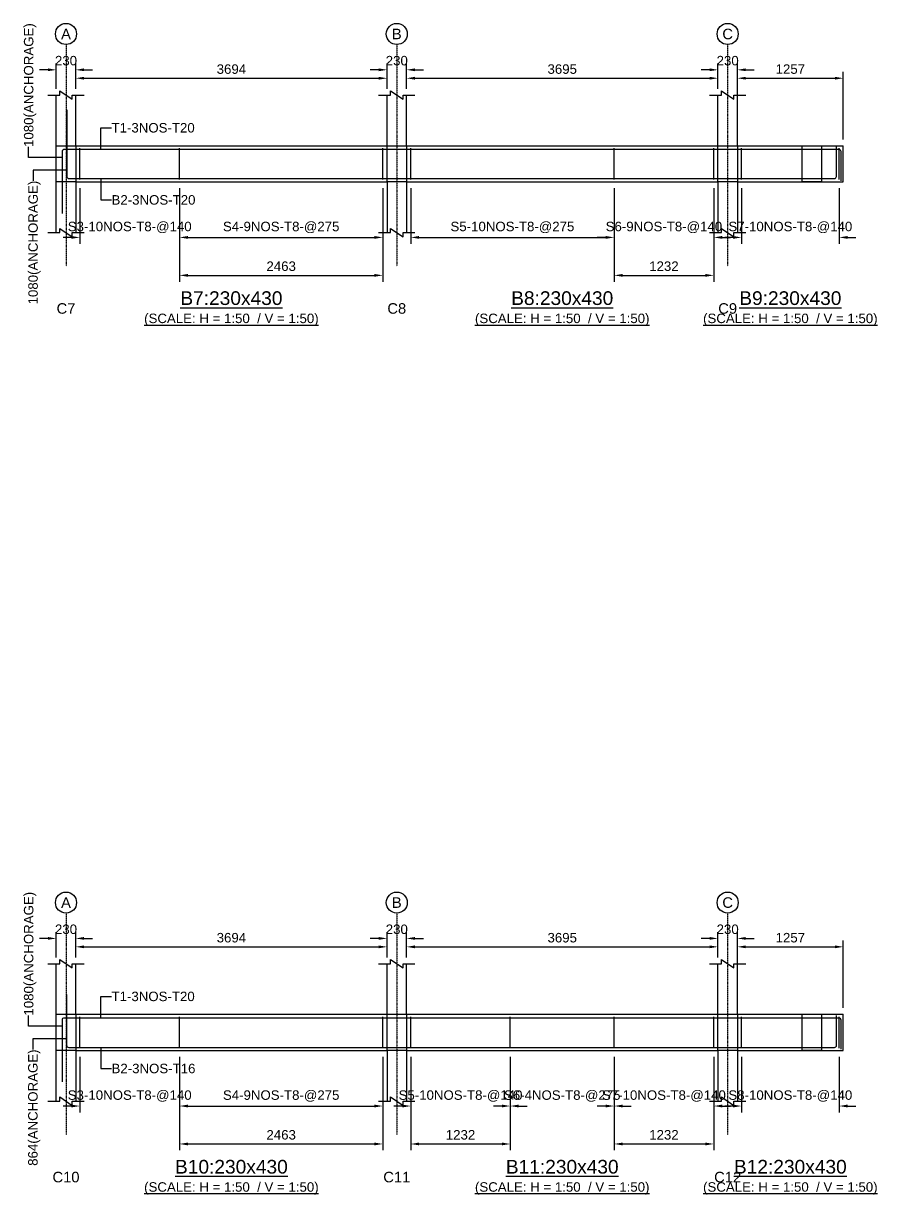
# Model space of a CAD drawing. Header units: inches. Extents: x -816171 to 9366335, y -450961 to 689132.
# Drawn here: x 4046752 to 4067018, y 289984 to 317759 of the extents above; entities that cross this region are included whole.
import ezdxf
from ezdxf.enums import TextEntityAlignment as Align

# ---------------------------------------------------------------- set-up
doc = ezdxf.new("R2010")
doc.units = ezdxf.units.IN
doc.header["$MEASUREMENT"] = 0
doc.linetypes.add('SCCenter', pattern=[1.2, 0.5, -0.3, 0.1, -0.3])
doc.linetypes.add('SCHidden', pattern=[1000, 500, -500])
for name, color, linetype in [('Concrete Line', 2, 'Continuous'), ('Cut Line', 31, 'Continuous'), ('Dimension', 31, 'Continuous'), ('Grid', 8, 'Continuous'), ('Labels', 4, 'Continuous'), ('Labels_Support', 4, 'Continuous'), ('Link', 225, 'Continuous'), ('Reinforcement', 130, 'Continuous'), ('Text', 31, 'Continuous')]:
    doc.layers.add(name, color=color, linetype=linetype)
doc.styles.add('SC-SansSerif', font='SansSerif')
doc.styles.get("Standard").update_dxf_attribs({"font": 'txt.shx'})
doc.dimstyles.new('SCBBSDimStyl', dxfattribs={"dimtxt": 225, "dimasz": 200, "dimexe": 150, "dimexo": 150, "dimgap": 100, "dimtad": 1, "dimtoh": 1, "dimdec": 0, "dimzin": 0, "dimdsep": 46, "dimtxsty": 'SC-SansSerif', "dimcen": 0.09, "dimclrd": 8, "dimclre": 8, "dimclrt": 31, "dimadec": 0, "dimazin": 0, "dimtfac": 1, "dimtdec": 0, "dimtix": 1, "dimtofl": 0, "dimtmove": 0, "dimatfit": 3, "dimfxl": 1, "dimtolj": 1, "dimtzin": 0, "dimarcsym": 0})
doc.dimstyles.get("Standard").update_dxf_attribs({"dimtxt": 0.18, "dimasz": 0.18, "dimexe": 0.18, "dimexo": 0.0625, "dimgap": 0.09, "dimtad": 0, "dimtih": 1, "dimtoh": 1, "dimdec": 4, "dimzin": 0, "dimdsep": 46, "dimtxsty": 'Standard', "dimcen": 0.09, "dimadec": 0, "dimazin": 0, "dimtfac": 1, "dimtdec": 4, "dimtofl": 0, "dimtmove": 0, "dimatfit": 3, "dimfxl": 1, "dimtolj": 1, "dimtzin": 0, "dimarcsym": 0})

# ---------------------------------------------------------------- blocks, each defined once
blk = doc.blocks.new('*D1770')
at = {"layer": 'DEFPOINTS', "color": 0, "transparency": 16777216}
for p in [(4048093, 313999), (4050456, 313999), (4050456, 312684)]:
    blk.add_point(p, dxfattribs=at)
at = {"layer": 'Dimension', "color": 8, "lineweight": -2, "transparency": 16777216}
for p, q in [((4048093, 313849), (4048093, 312534)), ((4050456, 313849), (4050456, 312534)), ((4047893, 312684), (4047693, 312684)), ((4050656, 312684), (4050856, 312684))]:
    blk.add_line(p, q, dxfattribs=at)
at = {"layer": 'Dimension', "color": 8, "transparency": 16777216}
for points in [[(4047893, 312718), (4047893, 312651), (4048093, 312684)], [(4050656, 312718), (4050656, 312651), (4050456, 312684)]]:
    blk.add_solid(points, dxfattribs=at)
at = {"layer": 'Dimension', "color": 31, "transparency": 16777216, "insert": (4049274, 312921), "char_height": 225, "attachment_point": 5, "style": 'SC-SansSerif'}
blk.add_mtext('\\A1;S3-10NOS-T8-@140', dxfattribs=at)
blk = doc.blocks.new('*D1771')
at = {"layer": 'DEFPOINTS', "color": 0, "transparency": 16777216}
for p in [(4050456, 313999), (4055281, 313999), (4055281, 312684)]:
    blk.add_point(p, dxfattribs=at)
at = {"layer": 'Dimension', "color": 8, "lineweight": -2, "transparency": 16777216}
for p, q in [((4050456, 313849), (4050456, 312534)), ((4055281, 313849), (4055281, 312534)), ((4050656, 312684), (4055081, 312684))]:
    blk.add_line(p, q, dxfattribs=at)
at = {"layer": 'Dimension', "color": 8, "transparency": 16777216}
for points in [[(4050656, 312718), (4050656, 312651), (4050456, 312684)], [(4055081, 312718), (4055081, 312651), (4055281, 312684)]]:
    blk.add_solid(points, dxfattribs=at)
at = {"layer": 'Dimension', "color": 31, "transparency": 16777216, "insert": (4052868, 312921), "char_height": 225, "attachment_point": 5, "style": 'SC-SansSerif'}
blk.add_mtext('\\A1;S4-9NOS-T8-@275', dxfattribs=at)
blk = doc.blocks.new('*D1772')
at = {"layer": 'DEFPOINTS', "color": 0, "transparency": 16777216}
for p in [(4050456, 313999), (4055281, 313999), (4055281, 311784)]:
    blk.add_point(p, dxfattribs=at)
at = {"layer": 'Dimension', "color": 8, "lineweight": -2, "transparency": 16777216}
for p, q in [((4050456, 313849), (4050456, 311634)), ((4055281, 313849), (4055281, 311634)), ((4050656, 311784), (4055081, 311784))]:
    blk.add_line(p, q, dxfattribs=at)
at = {"layer": 'Dimension', "color": 8, "transparency": 16777216}
for points in [[(4050656, 311818), (4050656, 311751), (4050456, 311784)], [(4055081, 311818), (4055081, 311751), (4055281, 311784)]]:
    blk.add_solid(points, dxfattribs=at)
at = {"layer": 'Dimension', "color": 31, "transparency": 16777216, "insert": (4052868, 312000), "char_height": 225, "attachment_point": 5, "style": 'SC-SansSerif'}
blk.add_mtext('\\A1;2463', dxfattribs=at)
blk = doc.blocks.new('*D1773')
at = {"layer": 'DEFPOINTS', "color": 0, "transparency": 16777216}
for p in [(4055941, 313999), (4060768, 313999), (4060768, 312684)]:
    blk.add_point(p, dxfattribs=at)
at = {"layer": 'Dimension', "color": 8, "lineweight": -2, "transparency": 16777216}
for p, q in [((4055941, 313849), (4055941, 312534)), ((4060768, 313849), (4060768, 312534)), ((4056141, 312684), (4060568, 312684))]:
    blk.add_line(p, q, dxfattribs=at)
at = {"layer": 'Dimension', "color": 8, "transparency": 16777216}
for points in [[(4056141, 312718), (4056141, 312651), (4055941, 312684)], [(4060568, 312718), (4060568, 312651), (4060768, 312684)]]:
    blk.add_solid(points, dxfattribs=at)
at = {"layer": 'Dimension', "color": 31, "transparency": 16777216, "insert": (4058354, 312921), "char_height": 225, "attachment_point": 5, "style": 'SC-SansSerif'}
blk.add_mtext('\\A1;S5-10NOS-T8-@275', dxfattribs=at)
blk = doc.blocks.new('*D1774')
at = {"layer": 'DEFPOINTS', "color": 0, "transparency": 16777216}
for p in [(4060768, 313999), (4063131, 313999), (4063131, 312684)]:
    blk.add_point(p, dxfattribs=at)
at = {"layer": 'Dimension', "color": 8, "lineweight": -2, "transparency": 16777216}
for p, q in [((4060768, 313849), (4060768, 312534)), ((4063131, 313849), (4063131, 312534)), ((4060568, 312684), (4060368, 312684)), ((4063331, 312684), (4063531, 312684))]:
    blk.add_line(p, q, dxfattribs=at)
at = {"layer": 'Dimension', "color": 8, "transparency": 16777216}
for points in [[(4060568, 312718), (4060568, 312651), (4060768, 312684)], [(4063331, 312718), (4063331, 312651), (4063131, 312684)]]:
    blk.add_solid(points, dxfattribs=at)
at = {"layer": 'Dimension', "color": 31, "transparency": 16777216, "insert": (4061949, 312921), "char_height": 225, "attachment_point": 5, "style": 'SC-SansSerif'}
blk.add_mtext('\\A1;S6-9NOS-T8-@140', dxfattribs=at)
blk = doc.blocks.new('*D1775')
at = {"layer": 'DEFPOINTS', "color": 0, "transparency": 16777216}
for p in [(4060768, 313999), (4063131, 313999), (4063131, 311784)]:
    blk.add_point(p, dxfattribs=at)
at = {"layer": 'Dimension', "color": 8, "lineweight": -2, "transparency": 16777216}
for p, q in [((4060768, 313849), (4060768, 311634)), ((4063131, 313849), (4063131, 311634)), ((4060968, 311784), (4062931, 311784))]:
    blk.add_line(p, q, dxfattribs=at)
at = {"layer": 'Dimension', "color": 8, "transparency": 16777216}
for points in [[(4060968, 311818), (4060968, 311751), (4060768, 311784)], [(4062931, 311818), (4062931, 311751), (4063131, 311784)]]:
    blk.add_solid(points, dxfattribs=at)
at = {"layer": 'Dimension', "color": 31, "transparency": 16777216, "insert": (4061949, 312000), "char_height": 225, "attachment_point": 5, "style": 'SC-SansSerif'}
blk.add_mtext('\\A1;1232', dxfattribs=at)
blk = doc.blocks.new('*D1776')
at = {"layer": 'DEFPOINTS', "color": 0, "transparency": 16777216}
for p in [(4063791, 313999), (4066105, 313999), (4066105, 312684)]:
    blk.add_point(p, dxfattribs=at)
at = {"layer": 'Dimension', "color": 8, "lineweight": -2, "transparency": 16777216}
for p, q in [((4063791, 313849), (4063791, 312534)), ((4066105, 313849), (4066105, 312534)), ((4063591, 312684), (4063391, 312684)), ((4066305, 312684), (4066505, 312684))]:
    blk.add_line(p, q, dxfattribs=at)
at = {"layer": 'Dimension', "color": 8, "transparency": 16777216}
for points in [[(4063591, 312718), (4063591, 312651), (4063791, 312684)], [(4066305, 312718), (4066305, 312651), (4066105, 312684)]]:
    blk.add_solid(points, dxfattribs=at)
at = {"layer": 'Dimension', "color": 31, "transparency": 16777216, "insert": (4064948, 312921), "char_height": 225, "attachment_point": 5, "style": 'SC-SansSerif'}
blk.add_mtext('\\A1;S7-10NOS-T8-@140', dxfattribs=at)
blk = doc.blocks.new('*D1633')
at = {"layer": 'DEFPOINTS', "color": 0, "transparency": 16777216}
for p in [(4055381, 316459), (4047993, 316059), (4055381, 316059)]:
    blk.add_point(p, dxfattribs=at)
at = {"layer": 'Dimension', "color": 8, "lineweight": -2, "transparency": 16777216}
for p, q in [((4047993, 316209), (4047993, 316609)), ((4048193, 316459), (4055181, 316459)), ((4055381, 316209), (4055381, 316609))]:
    blk.add_line(p, q, dxfattribs=at)
at = {"layer": 'Dimension', "color": 8, "transparency": 16777216}
for points in [[(4048193, 316493), (4048193, 316426), (4047993, 316459)], [(4055181, 316493), (4055181, 316426), (4055381, 316459)]]:
    blk.add_solid(points, dxfattribs=at)
at = {"layer": 'Dimension', "color": 31, "transparency": 16777216, "insert": (4051687, 316675), "char_height": 225, "attachment_point": 5, "style": 'SC-SansSerif'}
blk.add_mtext('\\A1;3694', dxfattribs=at)
blk = doc.blocks.new('*D1634')
at = {"layer": 'DEFPOINTS', "color": 0, "transparency": 16777216}
for p in [(4063231, 316459), (4055841, 316059), (4063231, 316059)]:
    blk.add_point(p, dxfattribs=at)
at = {"layer": 'Dimension', "color": 8, "lineweight": -2, "transparency": 16777216}
for p, q in [((4055841, 316209), (4055841, 316609)), ((4056041, 316459), (4063031, 316459)), ((4063231, 316209), (4063231, 316609))]:
    blk.add_line(p, q, dxfattribs=at)
at = {"layer": 'Dimension', "color": 8, "transparency": 16777216}
for points in [[(4056041, 316493), (4056041, 316426), (4055841, 316459)], [(4063031, 316493), (4063031, 316426), (4063231, 316459)]]:
    blk.add_solid(points, dxfattribs=at)
at = {"layer": 'Dimension', "color": 31, "transparency": 16777216, "insert": (4059536, 316675), "char_height": 225, "attachment_point": 5, "style": 'SC-SansSerif'}
blk.add_mtext('\\A1;3695', dxfattribs=at)
blk = doc.blocks.new('*D1635')
at = {"layer": 'DEFPOINTS', "color": 0, "transparency": 16777216}
for p in [(4066205, 316459), (4063691, 316059), (4066205, 314859)]:
    blk.add_point(p, dxfattribs=at)
at = {"layer": 'Dimension', "color": 8, "lineweight": -2, "transparency": 16777216}
for p, q in [((4063691, 316209), (4063691, 316609)), ((4063891, 316459), (4066005, 316459)), ((4066205, 315009), (4066205, 316609))]:
    blk.add_line(p, q, dxfattribs=at)
at = {"layer": 'Dimension', "color": 8, "transparency": 16777216}
for points in [[(4063891, 316493), (4063891, 316426), (4063691, 316459)], [(4066005, 316493), (4066005, 316426), (4066205, 316459)]]:
    blk.add_solid(points, dxfattribs=at)
at = {"layer": 'Dimension', "color": 31, "transparency": 16777216, "insert": (4064948, 316675), "char_height": 225, "attachment_point": 5, "style": 'SC-SansSerif'}
blk.add_mtext('\\A1;1257', dxfattribs=at)
blk = doc.blocks.new('*D1636')
at = {"layer": 'DEFPOINTS', "color": 0, "transparency": 16777216}
for p in [(4047993, 316659), (4047533, 316059), (4047993, 316059)]:
    blk.add_point(p, dxfattribs=at)
at = {"layer": 'Dimension', "color": 8, "lineweight": -2, "transparency": 16777216}
for p, q in [((4047333, 316659), (4047133, 316659)), ((4047533, 316209), (4047533, 316809)), ((4047993, 316209), (4047993, 316809)), ((4048193, 316659), (4048393, 316659))]:
    blk.add_line(p, q, dxfattribs=at)
at = {"layer": 'Dimension', "color": 8, "transparency": 16777216}
for points in [[(4047333, 316693), (4047333, 316626), (4047533, 316659)], [(4048193, 316693), (4048193, 316626), (4047993, 316659)]]:
    blk.add_solid(points, dxfattribs=at)
at = {"layer": 'Dimension', "color": 31, "transparency": 16777216, "insert": (4047763, 316875), "char_height": 225, "attachment_point": 5, "style": 'SC-SansSerif'}
blk.add_mtext('\\A1;230', dxfattribs=at)
blk = doc.blocks.new('*D1637')
at = {"layer": 'DEFPOINTS', "color": 0, "transparency": 16777216}
for p in [(4055841, 316659), (4055381, 316059), (4055841, 316059)]:
    blk.add_point(p, dxfattribs=at)
at = {"layer": 'Dimension', "color": 8, "lineweight": -2, "transparency": 16777216}
for p, q in [((4055181, 316659), (4054981, 316659)), ((4055381, 316209), (4055381, 316809)), ((4055841, 316209), (4055841, 316809)), ((4056041, 316659), (4056241, 316659))]:
    blk.add_line(p, q, dxfattribs=at)
at = {"layer": 'Dimension', "color": 8, "transparency": 16777216}
for points in [[(4055181, 316693), (4055181, 316626), (4055381, 316659)], [(4056041, 316693), (4056041, 316626), (4055841, 316659)]]:
    blk.add_solid(points, dxfattribs=at)
at = {"layer": 'Dimension', "color": 31, "transparency": 16777216, "insert": (4055611, 316875), "char_height": 225, "attachment_point": 5, "style": 'SC-SansSerif'}
blk.add_mtext('\\A1;230', dxfattribs=at)
blk = doc.blocks.new('*D1638')
at = {"layer": 'DEFPOINTS', "color": 0, "transparency": 16777216}
for p in [(4063691, 316659), (4063231, 316059), (4063691, 314859)]:
    blk.add_point(p, dxfattribs=at)
at = {"layer": 'Dimension', "color": 8, "lineweight": -2, "transparency": 16777216}
for p, q in [((4063031, 316659), (4062831, 316659)), ((4063231, 316209), (4063231, 316809)), ((4063691, 315009), (4063691, 316809)), ((4063891, 316659), (4064091, 316659))]:
    blk.add_line(p, q, dxfattribs=at)
at = {"layer": 'Dimension', "color": 8, "transparency": 16777216}
for points in [[(4063031, 316693), (4063031, 316626), (4063231, 316659)], [(4063891, 316693), (4063891, 316626), (4063691, 316659)]]:
    blk.add_solid(points, dxfattribs=at)
at = {"layer": 'Dimension', "color": 31, "transparency": 16777216, "insert": (4063461, 316875), "char_height": 225, "attachment_point": 5, "style": 'SC-SansSerif'}
blk.add_mtext('\\A1;230', dxfattribs=at)
blk = doc.blocks.new('*D1639')
at = {"layer": 'DEFPOINTS', "color": 0, "transparency": 16777216}
for p in [(4048093, 293399), (4050456, 293399), (4050456, 292084)]:
    blk.add_point(p, dxfattribs=at)
at = {"layer": 'Dimension', "color": 8, "lineweight": -2, "transparency": 16777216}
for p, q in [((4048093, 293249), (4048093, 291934)), ((4050456, 293249), (4050456, 291934)), ((4047893, 292084), (4047693, 292084)), ((4050656, 292084), (4050856, 292084))]:
    blk.add_line(p, q, dxfattribs=at)
at = {"layer": 'Dimension', "color": 8, "transparency": 16777216}
for points in [[(4047893, 292118), (4047893, 292051), (4048093, 292084)], [(4050656, 292118), (4050656, 292051), (4050456, 292084)]]:
    blk.add_solid(points, dxfattribs=at)
at = {"layer": 'Dimension', "color": 31, "transparency": 16777216, "insert": (4049274, 292321), "char_height": 225, "attachment_point": 5, "style": 'SC-SansSerif'}
blk.add_mtext('\\A1;S3-10NOS-T8-@140', dxfattribs=at)
blk = doc.blocks.new('*D1640')
at = {"layer": 'DEFPOINTS', "color": 0, "transparency": 16777216}
for p in [(4050456, 293399), (4055281, 293399), (4055281, 292084)]:
    blk.add_point(p, dxfattribs=at)
at = {"layer": 'Dimension', "color": 8, "lineweight": -2, "transparency": 16777216}
for p, q in [((4050456, 293249), (4050456, 291934)), ((4055281, 293249), (4055281, 291934)), ((4050656, 292084), (4055081, 292084))]:
    blk.add_line(p, q, dxfattribs=at)
at = {"layer": 'Dimension', "color": 8, "transparency": 16777216}
for points in [[(4050656, 292118), (4050656, 292051), (4050456, 292084)], [(4055081, 292118), (4055081, 292051), (4055281, 292084)]]:
    blk.add_solid(points, dxfattribs=at)
at = {"layer": 'Dimension', "color": 31, "transparency": 16777216, "insert": (4052868, 292321), "char_height": 225, "attachment_point": 5, "style": 'SC-SansSerif'}
blk.add_mtext('\\A1;S4-9NOS-T8-@275', dxfattribs=at)
blk = doc.blocks.new('*D1641')
at = {"layer": 'DEFPOINTS', "color": 0, "transparency": 16777216}
for p in [(4050456, 293399), (4055281, 293399), (4055281, 291184)]:
    blk.add_point(p, dxfattribs=at)
at = {"layer": 'Dimension', "color": 8, "lineweight": -2, "transparency": 16777216}
for p, q in [((4050456, 293249), (4050456, 291034)), ((4055281, 293249), (4055281, 291034)), ((4050656, 291184), (4055081, 291184))]:
    blk.add_line(p, q, dxfattribs=at)
at = {"layer": 'Dimension', "color": 8, "transparency": 16777216}
for points in [[(4050656, 291218), (4050656, 291151), (4050456, 291184)], [(4055081, 291218), (4055081, 291151), (4055281, 291184)]]:
    blk.add_solid(points, dxfattribs=at)
at = {"layer": 'Dimension', "color": 31, "transparency": 16777216, "insert": (4052868, 291400), "char_height": 225, "attachment_point": 5, "style": 'SC-SansSerif'}
blk.add_mtext('\\A1;2463', dxfattribs=at)
blk = doc.blocks.new('*D1642')
at = {"layer": 'DEFPOINTS', "color": 0, "transparency": 16777216}
for p in [(4055941, 293399), (4058304, 293399), (4058304, 292084)]:
    blk.add_point(p, dxfattribs=at)
at = {"layer": 'Dimension', "color": 8, "lineweight": -2, "transparency": 16777216}
for p, q in [((4055941, 293249), (4055941, 291934)), ((4058304, 293249), (4058304, 291934)), ((4055741, 292084), (4055541, 292084)), ((4058504, 292084), (4058704, 292084))]:
    blk.add_line(p, q, dxfattribs=at)
at = {"layer": 'Dimension', "color": 8, "transparency": 16777216}
for points in [[(4055741, 292118), (4055741, 292051), (4055941, 292084)], [(4058504, 292118), (4058504, 292051), (4058304, 292084)]]:
    blk.add_solid(points, dxfattribs=at)
at = {"layer": 'Dimension', "color": 31, "transparency": 16777216, "insert": (4057123, 292321), "char_height": 225, "attachment_point": 5, "style": 'SC-SansSerif'}
blk.add_mtext('\\A1;S5-10NOS-T8-@140', dxfattribs=at)
blk = doc.blocks.new('*D1643')
at = {"layer": 'DEFPOINTS', "color": 0, "transparency": 16777216}
for p in [(4055941, 293399), (4058304, 293399), (4058304, 291184)]:
    blk.add_point(p, dxfattribs=at)
at = {"layer": 'Dimension', "color": 8, "lineweight": -2, "transparency": 16777216}
for p, q in [((4055941, 293249), (4055941, 291034)), ((4058304, 293249), (4058304, 291034)), ((4056141, 291184), (4058104, 291184))]:
    blk.add_line(p, q, dxfattribs=at)
at = {"layer": 'Dimension', "color": 8, "transparency": 16777216}
for points in [[(4056141, 291218), (4056141, 291151), (4055941, 291184)], [(4058104, 291218), (4058104, 291151), (4058304, 291184)]]:
    blk.add_solid(points, dxfattribs=at)
at = {"layer": 'Dimension', "color": 31, "transparency": 16777216, "insert": (4057123, 291400), "char_height": 225, "attachment_point": 5, "style": 'SC-SansSerif'}
blk.add_mtext('\\A1;1232', dxfattribs=at)
blk = doc.blocks.new('*D1644')
at = {"layer": 'DEFPOINTS', "color": 0, "transparency": 16777216}
for p in [(4058304, 293399), (4060768, 293399), (4060768, 292084)]:
    blk.add_point(p, dxfattribs=at)
at = {"layer": 'Dimension', "color": 8, "lineweight": -2, "transparency": 16777216}
for p, q in [((4058304, 293249), (4058304, 291934)), ((4060768, 293249), (4060768, 291934)), ((4058104, 292084), (4057904, 292084)), ((4060968, 292084), (4061168, 292084))]:
    blk.add_line(p, q, dxfattribs=at)
at = {"layer": 'Dimension', "color": 8, "transparency": 16777216}
for points in [[(4058104, 292118), (4058104, 292051), (4058304, 292084)], [(4060968, 292118), (4060968, 292051), (4060768, 292084)]]:
    blk.add_solid(points, dxfattribs=at)
at = {"layer": 'Dimension', "color": 31, "transparency": 16777216, "insert": (4059536, 292321), "char_height": 225, "attachment_point": 5, "style": 'SC-SansSerif'}
blk.add_mtext('\\A1;S6-4NOS-T8-@275', dxfattribs=at)
blk = doc.blocks.new('*D1645')
at = {"layer": 'DEFPOINTS', "color": 0, "transparency": 16777216}
for p in [(4060768, 293399), (4063131, 293399), (4063131, 292084)]:
    blk.add_point(p, dxfattribs=at)
at = {"layer": 'Dimension', "color": 8, "lineweight": -2, "transparency": 16777216}
for p, q in [((4060768, 293249), (4060768, 291934)), ((4063131, 293249), (4063131, 291934)), ((4060568, 292084), (4060368, 292084)), ((4063331, 292084), (4063531, 292084))]:
    blk.add_line(p, q, dxfattribs=at)
at = {"layer": 'Dimension', "color": 8, "transparency": 16777216}
for points in [[(4060568, 292118), (4060568, 292051), (4060768, 292084)], [(4063331, 292118), (4063331, 292051), (4063131, 292084)]]:
    blk.add_solid(points, dxfattribs=at)
at = {"layer": 'Dimension', "color": 31, "transparency": 16777216, "insert": (4061949, 292321), "char_height": 225, "attachment_point": 5, "style": 'SC-SansSerif'}
blk.add_mtext('\\A1;S7-10NOS-T8-@140', dxfattribs=at)
blk = doc.blocks.new('*D1646')
at = {"layer": 'DEFPOINTS', "color": 0, "transparency": 16777216}
for p in [(4060768, 293399), (4063131, 293399), (4063131, 291184)]:
    blk.add_point(p, dxfattribs=at)
at = {"layer": 'Dimension', "color": 8, "lineweight": -2, "transparency": 16777216}
for p, q in [((4060768, 293249), (4060768, 291034)), ((4063131, 293249), (4063131, 291034)), ((4060968, 291184), (4062931, 291184))]:
    blk.add_line(p, q, dxfattribs=at)
at = {"layer": 'Dimension', "color": 8, "transparency": 16777216}
for points in [[(4060968, 291218), (4060968, 291151), (4060768, 291184)], [(4062931, 291218), (4062931, 291151), (4063131, 291184)]]:
    blk.add_solid(points, dxfattribs=at)
at = {"layer": 'Dimension', "color": 31, "transparency": 16777216, "insert": (4061949, 291400), "char_height": 225, "attachment_point": 5, "style": 'SC-SansSerif'}
blk.add_mtext('\\A1;1232', dxfattribs=at)
blk = doc.blocks.new('*D1647')
at = {"layer": 'DEFPOINTS', "color": 0, "transparency": 16777216}
for p in [(4063791, 293399), (4066105, 293399), (4066105, 292084)]:
    blk.add_point(p, dxfattribs=at)
at = {"layer": 'Dimension', "color": 8, "lineweight": -2, "transparency": 16777216}
for p, q in [((4063791, 293249), (4063791, 291934)), ((4066105, 293249), (4066105, 291934)), ((4063591, 292084), (4063391, 292084)), ((4066305, 292084), (4066505, 292084))]:
    blk.add_line(p, q, dxfattribs=at)
at = {"layer": 'Dimension', "color": 8, "transparency": 16777216}
for points in [[(4063591, 292118), (4063591, 292051), (4063791, 292084)], [(4066305, 292118), (4066305, 292051), (4066105, 292084)]]:
    blk.add_solid(points, dxfattribs=at)
at = {"layer": 'Dimension', "color": 31, "transparency": 16777216, "insert": (4064948, 292321), "char_height": 225, "attachment_point": 5, "style": 'SC-SansSerif'}
blk.add_mtext('\\A1;S8-10NOS-T8-@140', dxfattribs=at)
blk = doc.blocks.new('*D1648')
at = {"layer": 'DEFPOINTS', "color": 0, "transparency": 16777216}
for p in [(4055381, 295859), (4047993, 295459), (4055381, 295459)]:
    blk.add_point(p, dxfattribs=at)
at = {"layer": 'Dimension', "color": 8, "lineweight": -2, "transparency": 16777216}
for p, q in [((4047993, 295609), (4047993, 296009)), ((4048193, 295859), (4055181, 295859)), ((4055381, 295609), (4055381, 296009))]:
    blk.add_line(p, q, dxfattribs=at)
at = {"layer": 'Dimension', "color": 8, "transparency": 16777216}
for points in [[(4048193, 295893), (4048193, 295826), (4047993, 295859)], [(4055181, 295893), (4055181, 295826), (4055381, 295859)]]:
    blk.add_solid(points, dxfattribs=at)
at = {"layer": 'Dimension', "color": 31, "transparency": 16777216, "insert": (4051687, 296075), "char_height": 225, "attachment_point": 5, "style": 'SC-SansSerif'}
blk.add_mtext('\\A1;3694', dxfattribs=at)
blk = doc.blocks.new('*D1649')
at = {"layer": 'DEFPOINTS', "color": 0, "transparency": 16777216}
for p in [(4063231, 295859), (4055841, 295459), (4063231, 295459)]:
    blk.add_point(p, dxfattribs=at)
at = {"layer": 'Dimension', "color": 8, "lineweight": -2, "transparency": 16777216}
for p, q in [((4055841, 295609), (4055841, 296009)), ((4056041, 295859), (4063031, 295859)), ((4063231, 295609), (4063231, 296009))]:
    blk.add_line(p, q, dxfattribs=at)
at = {"layer": 'Dimension', "color": 8, "transparency": 16777216}
for points in [[(4056041, 295893), (4056041, 295826), (4055841, 295859)], [(4063031, 295893), (4063031, 295826), (4063231, 295859)]]:
    blk.add_solid(points, dxfattribs=at)
at = {"layer": 'Dimension', "color": 31, "transparency": 16777216, "insert": (4059536, 296075), "char_height": 225, "attachment_point": 5, "style": 'SC-SansSerif'}
blk.add_mtext('\\A1;3695', dxfattribs=at)
blk = doc.blocks.new('*D1650')
at = {"layer": 'DEFPOINTS', "color": 0, "transparency": 16777216}
for p in [(4066205, 295859), (4063691, 295459), (4066205, 294259)]:
    blk.add_point(p, dxfattribs=at)
at = {"layer": 'Dimension', "color": 8, "lineweight": -2, "transparency": 16777216}
for p, q in [((4063691, 295609), (4063691, 296009)), ((4063891, 295859), (4066005, 295859)), ((4066205, 294409), (4066205, 296009))]:
    blk.add_line(p, q, dxfattribs=at)
at = {"layer": 'Dimension', "color": 8, "transparency": 16777216}
for points in [[(4063891, 295893), (4063891, 295826), (4063691, 295859)], [(4066005, 295893), (4066005, 295826), (4066205, 295859)]]:
    blk.add_solid(points, dxfattribs=at)
at = {"layer": 'Dimension', "color": 31, "transparency": 16777216, "insert": (4064948, 296075), "char_height": 225, "attachment_point": 5, "style": 'SC-SansSerif'}
blk.add_mtext('\\A1;1257', dxfattribs=at)
blk = doc.blocks.new('*D1651')
at = {"layer": 'DEFPOINTS', "color": 0, "transparency": 16777216}
for p in [(4047993, 296059), (4047533, 295459), (4047993, 295459)]:
    blk.add_point(p, dxfattribs=at)
at = {"layer": 'Dimension', "color": 8, "lineweight": -2, "transparency": 16777216}
for p, q in [((4047533, 295609), (4047533, 296209)), ((4047993, 295609), (4047993, 296209)), ((4047333, 296059), (4047133, 296059)), ((4048193, 296059), (4048393, 296059))]:
    blk.add_line(p, q, dxfattribs=at)
at = {"layer": 'Dimension', "color": 8, "transparency": 16777216}
for points in [[(4047333, 296093), (4047333, 296026), (4047533, 296059)], [(4048193, 296093), (4048193, 296026), (4047993, 296059)]]:
    blk.add_solid(points, dxfattribs=at)
at = {"layer": 'Dimension', "color": 31, "transparency": 16777216, "insert": (4047763, 296275), "char_height": 225, "attachment_point": 5, "style": 'SC-SansSerif'}
blk.add_mtext('\\A1;230', dxfattribs=at)
blk = doc.blocks.new('*D1652')
at = {"layer": 'DEFPOINTS', "color": 0, "transparency": 16777216}
for p in [(4055841, 296059), (4055381, 295459), (4055841, 295459)]:
    blk.add_point(p, dxfattribs=at)
at = {"layer": 'Dimension', "color": 8, "lineweight": -2, "transparency": 16777216}
for p, q in [((4055381, 295609), (4055381, 296209)), ((4055841, 295609), (4055841, 296209)), ((4055181, 296059), (4054981, 296059)), ((4056041, 296059), (4056241, 296059))]:
    blk.add_line(p, q, dxfattribs=at)
at = {"layer": 'Dimension', "color": 8, "transparency": 16777216}
for points in [[(4055181, 296093), (4055181, 296026), (4055381, 296059)], [(4056041, 296093), (4056041, 296026), (4055841, 296059)]]:
    blk.add_solid(points, dxfattribs=at)
at = {"layer": 'Dimension', "color": 31, "transparency": 16777216, "insert": (4055611, 296275), "char_height": 225, "attachment_point": 5, "style": 'SC-SansSerif'}
blk.add_mtext('\\A1;230', dxfattribs=at)
blk = doc.blocks.new('*D1653')
at = {"layer": 'DEFPOINTS', "color": 0, "transparency": 16777216}
for p in [(4063691, 296059), (4063231, 295459), (4063691, 294259)]:
    blk.add_point(p, dxfattribs=at)
at = {"layer": 'Dimension', "color": 8, "lineweight": -2, "transparency": 16777216}
for p, q in [((4063231, 295609), (4063231, 296209)), ((4063691, 294409), (4063691, 296209)), ((4063031, 296059), (4062831, 296059)), ((4063891, 296059), (4064091, 296059))]:
    blk.add_line(p, q, dxfattribs=at)
at = {"layer": 'Dimension', "color": 8, "transparency": 16777216}
for points in [[(4063031, 296093), (4063031, 296026), (4063231, 296059)], [(4063891, 296093), (4063891, 296026), (4063691, 296059)]]:
    blk.add_solid(points, dxfattribs=at)
at = {"layer": 'Dimension', "color": 31, "transparency": 16777216, "insert": (4063461, 296275), "char_height": 225, "attachment_point": 5, "style": 'SC-SansSerif'}
blk.add_mtext('\\A1;230', dxfattribs=at)

msp = doc.modelspace()

# ---------------------------------------------------------------- linework, layer by layer
at = {"layer": 'Concrete Line'}
for p, q in [((4047532.93542, 312799.32331), (4047532.93542, 316059.32331)), ((4047992.93542, 314859.32331), (4047992.93542, 316059.32331)), ((4055380.93542, 314859.32331), (4055380.93542, 316059.32331)), ((4055840.93542, 314859.32331), (4055840.93542, 316059.32331)), ((4063230.93542, 314859.32331), (4063230.93542, 316059.32331)), ((4063690.93542, 314859.32331), (4063690.93542, 316059.32331)), ((4066204.93542, 313999.32331), (4066204.93542, 314859.32331)), ((4047992.93542, 313999.32331), (4047992.93542, 312799.32331)), ((4055380.93542, 313999.32331), (4055380.93542, 312799.32331)), ((4055840.93542, 313999.32331), (4055840.93542, 312799.32331)), ((4063230.93542, 313999.32331), (4063230.93542, 312799.32331)), ((4063690.93542, 313999.32331), (4063690.93542, 312799.32331)), ((4047532.93542, 292199.32331), (4047532.93542, 295459.32331)), ((4047992.93542, 294259.32331), (4047992.93542, 295459.32331)), ((4055380.93542, 294259.32331), (4055380.93542, 295459.32331)), ((4055840.93542, 294259.32331), (4055840.93542, 295459.32331)), ((4063230.93542, 294259.32331), (4063230.93542, 295459.32331)), ((4063690.93542, 294259.32331), (4063690.93542, 295459.32331)), ((4066204.93542, 293399.32331), (4066204.93542, 294259.32331)), ((4047992.93542, 293399.32331), (4047992.93542, 292199.32331)), ((4055380.93542, 293399.32331), (4055380.93542, 292199.32331)), ((4055840.93542, 293399.32331), (4055840.93542, 292199.32331)), ((4063230.93542, 293399.32331), (4063230.93542, 292199.32331)), ((4063690.93542, 293399.32331), (4063690.93542, 292199.32331))]:
    msp.add_line(p, q, dxfattribs=at)
for points in [[(4047532.93542, 314859.32331), (4047992.93542, 314859.32331), (4047992.93542, 314859.32331), (4047992.93542, 313999.32331), (4047992.93542, 313999.32331), (4047532.93542, 313999.32331), (4047532.93542, 313999.32331), (4047532.93542, 314859.32331)], [(4055380.93542, 314859.32331), (4055840.93542, 314859.32331), (4055840.93542, 314859.32331), (4055840.93542, 313999.32331), (4055840.93542, 313999.32331), (4055380.93542, 313999.32331), (4055380.93542, 313999.32331), (4055380.93542, 314859.32331)], [(4063230.93542, 314859.32331), (4063690.93542, 314859.32331), (4063690.93542, 314859.32331), (4063690.93542, 313999.32331), (4063690.93542, 313999.32331), (4063230.93542, 313999.32331), (4063230.93542, 313999.32331), (4063230.93542, 314859.32331)], [(4065230.93542, 314859.32331), (4065690.93542, 314859.32331), (4065690.93542, 314859.32331), (4065690.93542, 313999.32331), (4065690.93542, 313999.32331), (4065230.93542, 313999.32331), (4065230.93542, 313999.32331), (4065230.93542, 314859.32331)], [(4047532.93542, 294259.32331), (4047992.93542, 294259.32331), (4047992.93542, 294259.32331), (4047992.93542, 293399.32331), (4047992.93542, 293399.32331), (4047532.93542, 293399.32331), (4047532.93542, 293399.32331), (4047532.93542, 294259.32331)], [(4055380.93542, 294259.32331), (4055840.93542, 294259.32331), (4055840.93542, 294259.32331), (4055840.93542, 293399.32331), (4055840.93542, 293399.32331), (4055380.93542, 293399.32331), (4055380.93542, 293399.32331), (4055380.93542, 294259.32331)], [(4063230.93542, 294259.32331), (4063690.93542, 294259.32331), (4063690.93542, 294259.32331), (4063690.93542, 293399.32331), (4063690.93542, 293399.32331), (4063230.93542, 293399.32331), (4063230.93542, 293399.32331), (4063230.93542, 294259.32331)], [(4065230.93542, 294259.32331), (4065690.93542, 294259.32331), (4065690.93542, 294259.32331), (4065690.93542, 293399.32331), (4065690.93542, 293399.32331), (4065230.93542, 293399.32331), (4065230.93542, 293399.32331), (4065230.93542, 294259.32331)]]:
    msp.add_lwpolyline(points, close=True, dxfattribs=at)
at = {"layer": 'Concrete Line', "linetype": 'SCHidden'}
for points in [[(4047532.93542, 314859.32331), (4047992.93542, 314859.32331), (4047992.93542, 314859.32331), (4047992.93542, 313999.32331), (4047992.93542, 313999.32331), (4047532.93542, 313999.32331), (4047532.93542, 313999.32331), (4047532.93542, 314859.32331)], [(4055380.93542, 314859.32331), (4055840.93542, 314859.32331), (4055840.93542, 314859.32331), (4055840.93542, 313999.32331), (4055840.93542, 313999.32331), (4055380.93542, 313999.32331), (4055380.93542, 313999.32331), (4055380.93542, 314859.32331)], [(4063230.93542, 314859.32331), (4063690.93542, 314859.32331), (4063690.93542, 314859.32331), (4063690.93542, 313999.32331), (4063690.93542, 313999.32331), (4063230.93542, 313999.32331), (4063230.93542, 313999.32331), (4063230.93542, 314859.32331)], [(4065230.93542, 314859.32331), (4065690.93542, 314859.32331), (4065690.93542, 314859.32331), (4065690.93542, 313999.32331), (4065690.93542, 313999.32331), (4065230.93542, 313999.32331), (4065230.93542, 313999.32331), (4065230.93542, 314859.32331)], [(4047532.93542, 294259.32331), (4047992.93542, 294259.32331), (4047992.93542, 294259.32331), (4047992.93542, 293399.32331), (4047992.93542, 293399.32331), (4047532.93542, 293399.32331), (4047532.93542, 293399.32331), (4047532.93542, 294259.32331)], [(4055380.93542, 294259.32331), (4055840.93542, 294259.32331), (4055840.93542, 294259.32331), (4055840.93542, 293399.32331), (4055840.93542, 293399.32331), (4055380.93542, 293399.32331), (4055380.93542, 293399.32331), (4055380.93542, 294259.32331)], [(4063230.93542, 294259.32331), (4063690.93542, 294259.32331), (4063690.93542, 294259.32331), (4063690.93542, 293399.32331), (4063690.93542, 293399.32331), (4063230.93542, 293399.32331), (4063230.93542, 293399.32331), (4063230.93542, 294259.32331)], [(4065230.93542, 294259.32331), (4065690.93542, 294259.32331), (4065690.93542, 294259.32331), (4065690.93542, 293399.32331), (4065690.93542, 293399.32331), (4065230.93542, 293399.32331), (4065230.93542, 293399.32331), (4065230.93542, 294259.32331)]]:
    msp.add_lwpolyline(points, close=True, dxfattribs=at)
at = {"layer": 'Concrete Line'}
for points in [[(4047992.93542, 314859.32331), (4055380.93542, 314859.32331)], [(4055840.93542, 314859.32331), (4063230.93542, 314859.32331)], [(4063690.93542, 314859.32331), (4066204.93542, 314859.32331)], [(4047992.93542, 313999.32331), (4055380.93542, 313999.32331)], [(4055840.93542, 313999.32331), (4063230.93542, 313999.32331)], [(4063690.93542, 313999.32331), (4066204.93542, 313999.32331)], [(4047992.93542, 294259.32331), (4055380.93542, 294259.32331)], [(4055840.93542, 294259.32331), (4063230.93542, 294259.32331)], [(4063690.93542, 294259.32331), (4066204.93542, 294259.32331)], [(4047992.93542, 293399.32331), (4055380.93542, 293399.32331)], [(4055840.93542, 293399.32331), (4063230.93542, 293399.32331)], [(4063690.93542, 293399.32331), (4066204.93542, 293399.32331)]]:
    msp.add_lwpolyline(points, dxfattribs=at)
at = {"layer": 'Cut Line'}
for points in [[(4047332.93542, 316059.32331), (4047612.93542, 316059.32331), (4047612.93542, 316159.32331), (4047912.93542, 315959.32331), (4047912.93542, 316059.32331), (4048192.93542, 316059.32331)], [(4055180.93542, 316059.32331), (4055460.93542, 316059.32331), (4055460.93542, 316159.32331), (4055760.93542, 315959.32331), (4055760.93542, 316059.32331), (4056040.93542, 316059.32331)], [(4063030.93542, 316059.32331), (4063310.93542, 316059.32331), (4063310.93542, 316159.32331), (4063610.93542, 315959.32331), (4063610.93542, 316059.32331), (4063890.93542, 316059.32331)], [(4047332.93542, 312799.32331), (4047612.93542, 312799.32331), (4047612.93542, 312899.32331), (4047912.93542, 312699.32331), (4047912.93542, 312799.32331), (4048192.93542, 312799.32331)], [(4055180.93542, 312799.32331), (4055460.93542, 312799.32331), (4055460.93542, 312899.32331), (4055760.93542, 312699.32331), (4055760.93542, 312799.32331), (4056040.93542, 312799.32331)], [(4063030.93542, 312799.32331), (4063310.93542, 312799.32331), (4063310.93542, 312899.32331), (4063610.93542, 312699.32331), (4063610.93542, 312799.32331), (4063890.93542, 312799.32331)], [(4047332.93542, 295459.32331), (4047612.93542, 295459.32331), (4047612.93542, 295559.32331), (4047912.93542, 295359.32331), (4047912.93542, 295459.32331), (4048192.93542, 295459.32331)], [(4055180.93542, 295459.32331), (4055460.93542, 295459.32331), (4055460.93542, 295559.32331), (4055760.93542, 295359.32331), (4055760.93542, 295459.32331), (4056040.93542, 295459.32331)], [(4063030.93542, 295459.32331), (4063310.93542, 295459.32331), (4063310.93542, 295559.32331), (4063610.93542, 295359.32331), (4063610.93542, 295459.32331), (4063890.93542, 295459.32331)], [(4047332.93542, 292199.32331), (4047612.93542, 292199.32331), (4047612.93542, 292299.32331), (4047912.93542, 292099.32331), (4047912.93542, 292199.32331), (4048192.93542, 292199.32331)], [(4055180.93542, 292199.32331), (4055460.93542, 292199.32331), (4055460.93542, 292299.32331), (4055760.93542, 292099.32331), (4055760.93542, 292199.32331), (4056040.93542, 292199.32331)], [(4063030.93542, 292199.32331), (4063310.93542, 292199.32331), (4063310.93542, 292299.32331), (4063610.93542, 292099.32331), (4063610.93542, 292199.32331), (4063890.93542, 292199.32331)]]:
    msp.add_lwpolyline(points, dxfattribs=at)
at = {"layer": 'Grid', "linetype": 'SCCenter'}
for p, q in [((4047762.93542, 317259.32331), (4047762.93542, 311999.32331)), ((4055610.93542, 317259.32331), (4055610.93542, 311999.32331)), ((4063460.93542, 317259.32331), (4063460.93542, 311999.32331)), ((4047762.93542, 296659.32331), (4047762.93542, 291399.32331)), ((4055610.93542, 296659.32331), (4055610.93542, 291399.32331)), ((4063460.93542, 296659.32331), (4063460.93542, 291399.32331))]:
    msp.add_line(p, q, dxfattribs=at)
at = {"layer": 'Grid'}
for centre in [(4047762.93542, 317509.32331), (4055610.93542, 317509.32331), (4063460.93542, 317509.32331), (4047762.93542, 296909.32331), (4055610.93542, 296909.32331), (4063460.93542, 296909.32331)]:
    msp.add_circle(centre, 250, dxfattribs=at)
at = {"layer": 'Link'}
for p, q in [((4048092.93542, 314059.32331), (4048092.93542, 314799.32331)), ((4050455.60836, 314059.32331), (4050455.60836, 314799.32331)), ((4055280.93542, 314059.32331), (4055280.93542, 314799.32331)), ((4055940.93542, 314059.32331), (4055940.93542, 314799.32331)), ((4060767.61464, 314059.32331), (4060767.61464, 314799.32331)), ((4063130.93542, 314059.32331), (4063130.93542, 314799.32331)), ((4063790.93542, 314059.32331), (4063790.93542, 314799.32331)), ((4066104.93542, 314059.32331), (4066104.93542, 314799.32331)), ((4048092.93542, 293459.32331), (4048092.93542, 294199.32331)), ((4050455.60836, 293459.32331), (4050455.60836, 294199.32331)), ((4055280.93542, 293459.32331), (4055280.93542, 294199.32331)), ((4055940.93542, 293459.32331), (4055940.93542, 294199.32331)), ((4058304.27503, 293459.32331), (4058304.27503, 294199.32331)), ((4060767.61464, 293459.32331), (4060767.61464, 294199.32331)), ((4063130.93542, 293459.32331), (4063130.93542, 294199.32331)), ((4063790.93542, 293459.32331), (4063790.93542, 294199.32331)), ((4066104.93542, 293459.32331), (4066104.93542, 294199.32331))]:
    msp.add_line(p, q, dxfattribs=at)
at = {"layer": 'Reinforcement'}
for points in [[(4047780.93542, 315707.32331), (4047780.93542, 314129.32331, 0.4142135624), (4047830.93542, 314079.32331), (4065990.93542, 314079.32331, 0.4142135624), (4066040.93542, 314129.32331), (4066040.93542, 314829.32331)], [(4047676.93542, 313255.32331), (4047676.93542, 314729.32331, -0.4142135624), (4047726.93542, 314779.32331), (4066094.93542, 314779.32331, -0.4142135624), (4066144.93542, 314729.32331), (4066144.93542, 314029.32331)], [(4047776.93542, 294731.32331), (4047776.93542, 293525.32331, 0.4142135624), (4047826.93542, 293475.32331), (4065994.44484, 293475.32331, 0.4142134778), (4066044.44484, 293525.32331), (4066044.44484, 294229.32331)], [(4047676.93542, 292655.32331), (4047676.93542, 294129.32331, -0.4142135624), (4047726.93542, 294179.32331), (4066094.93542, 294179.32331, -0.4142135624), (4066144.93542, 294129.32331), (4066144.93542, 293429.32331)]]:
    msp.add_lwpolyline(points, format="xyb", dxfattribs=at)

# ---------------------------------------------------------------- texts
at = {"layer": 'Grid', "style": 'SC-SansSerif'}
for s, p in [('A', (4047762.93542, 317509.32331)), ('B', (4055610.93542, 317509.32331)), ('C', (4063460.93542, 317509.32331)), ('A', (4047762.93542, 296909.32331)), ('B', (4055610.93542, 296909.32331)), ('C', (4063460.93542, 296909.32331))]:
    msp.add_text(s, height=250, dxfattribs=at).set_placement(p, align=Align.MIDDLE)
at = {"layer": 'Labels', "style": 'SC-SansSerif'}
for s, p in [('%%uB7:230x430', (4051686.93542, 310984.32331)), ('%%uB8:230x430', (4059535.93542, 310984.32331)), ('%%uB9:230x430', (4064947.93542, 310984.32331)), ('%%uB10:230x430', (4051686.93542, 290384.32331)), ('%%uB11:230x430', (4059535.93542, 290384.32331)), ('%%uB12:230x430', (4064947.93542, 290384.32331))]:
    msp.add_text(s, height=325, dxfattribs=at).set_placement(p, align=Align.BOTTOM_CENTER)
at = {"layer": 'Labels_Support', "style": 'SC-SansSerif'}
for s, p in [('C7', (4047762.93542, 310799.32331)), ('C8', (4055610.93542, 310799.32331)), ('C9', (4063460.93542, 310799.32331)), ('C10', (4047762.93542, 290199.32331)), ('C11', (4055610.93542, 290199.32331)), ('C12', (4063460.93542, 290199.32331))]:
    msp.add_text(s, height=250, dxfattribs=at).set_placement(p, align=Align.BOTTOM_CENTER)
at = {"layer": 'Text', "style": 'SC-SansSerif'}
for p in [(4046876.93542, 314829.32331), (4046876.93542, 294229.32331)]:
    msp.add_text('1080(ANCHORAGE)', height=225, rotation=90, dxfattribs=at).set_placement(p, align=Align.MIDDLE_LEFT)
for s, p in [('T1-3NOS-T20', (4048842.93542, 315284.32331)), ('B2-3NOS-T20', (4048842.93542, 313574.32331)), ('T1-3NOS-T20', (4048842.93542, 294684.32331)), ('B2-3NOS-T16', (4048842.93542, 292974.32331))]:
    msp.add_text(s, height=225, dxfattribs=at).set_placement(p, align=Align.MIDDLE_LEFT)
for s, p in [('1080(ANCHORAGE)', (4046980.93542, 314029.32331)), ('864(ANCHORAGE)', (4046976.93542, 293425.32331))]:
    msp.add_text(s, height=225, rotation=90, dxfattribs=at).set_placement(p, align=Align.MIDDLE_RIGHT)
for p in [(4051686.93542, 310584.32331), (4059535.93542, 310584.32331), (4064947.93542, 310584.32331), (4051686.93542, 289984.32331), (4059535.93542, 289984.32331), (4064947.93542, 289984.32331)]:
    msp.add_text('%%u(SCALE: H = 1:50  / V = 1:50)', height=225, dxfattribs=at).set_placement(p, align=Align.BOTTOM_CENTER)

# ---------------------------------------------------------------- dimensions: what is measured, and where the dimension line sits
at = {"layer": 'Dimension'}
for base, p1, p2, text, picture, middle in [((4047992.93542, 316659.32331), (4047532.93542, 316059.32331), (4047992.93542, 316059.32331), '230', '*D1636', (4047762.93542, 316875.37269)), ((4055840.93542, 316659.32331), (4055380.93542, 316059.32331), (4055840.93542, 316059.32331), '230', '*D1637', (4055610.93542, 316875.37269)), ((4063690.93542, 316659.32331), (4063230.93542, 316059.32331), (4063690.93542, 314859.32331), '230', '*D1638', (4063460.93542, 316875.37269)), ((4055380.93542, 316459.32331), (4047992.93542, 316059.32331), (4055380.93542, 316059.32331), '3694', '*D1633', (4051686.93542, 316675.37269)), ((4063230.93542, 316459.32331), (4055840.93542, 316059.32331), (4063230.93542, 316059.32331), '3695', '*D1634', (4059535.93542, 316675.37269)), ((4066204.93542, 316459.32331), (4063690.93542, 316059.32331), (4066204.93542, 314859.32331), '1257', '*D1635', (4064947.93542, 316675.21837)), ((4050455.60832, 312684.32331), (4048092.93542, 313999.32331), (4050455.60832, 313999.32331), 'S3-10NOS-T8-@140', '*D1770', (4049274.27187, 312921.05171)), ((4055280.93542, 312684.32331), (4050455.60832, 313999.32331), (4055280.93542, 313999.32331), 'S4-9NOS-T8-@275', '*D1771', (4052868.27187, 312921.05171)), ((4055280.93542, 311784.32331), (4050455.60832, 313999.32331), (4055280.93542, 313999.32331), '2463', '*D1772', (4052868.27187, 312000.37269)), ((4060767.61462, 312684.32331), (4055940.93542, 313999.32331), (4060767.61462, 313999.32331), 'S5-10NOS-T8-@275', '*D1773', (4058354.27502, 312921.05171)), ((4063130.93542, 312684.32331), (4060767.61462, 313999.32331), (4063130.93542, 313999.32331), 'S6-9NOS-T8-@140', '*D1774', (4061949.27502, 312921.05171)), ((4063130.93542, 311784.32331), (4060767.61462, 313999.32331), (4063130.93542, 313999.32331), '1232', '*D1775', (4061949.27502, 312000.37269)), ((4066104.93542, 312684.32331), (4063790.93542, 313999.32331), (4066104.93542, 313999.32331), 'S7-10NOS-T8-@140', '*D1776', (4064947.93542, 312921.05171)), ((4047992.93542, 296059.32331), (4047532.93542, 295459.32331), (4047992.93542, 295459.32331), '230', '*D1651', (4047762.93542, 296275.37269)), ((4055840.93542, 296059.32331), (4055380.93542, 295459.32331), (4055840.93542, 295459.32331), '230', '*D1652', (4055610.93542, 296275.37269)), ((4063690.93542, 296059.32331), (4063230.93542, 295459.32331), (4063690.93542, 294259.32331), '230', '*D1653', (4063460.93542, 296275.37269)), ((4055380.93542, 295859.32331), (4047992.93542, 295459.32331), (4055380.93542, 295459.32331), '3694', '*D1648', (4051686.93542, 296075.37269)), ((4063230.93542, 295859.32331), (4055840.93542, 295459.32331), (4063230.93542, 295459.32331), '3695', '*D1649', (4059535.93542, 296075.37269)), ((4066204.93542, 295859.32331), (4063690.93542, 295459.32331), (4066204.93542, 294259.32331), '1257', '*D1650', (4064947.93542, 296075.21837)), ((4050455.60832, 292084.32331), (4048092.93542, 293399.32331), (4050455.60832, 293399.32331), 'S3-10NOS-T8-@140', '*D1639', (4049274.27187, 292321.05171)), ((4055280.93542, 292084.32331), (4050455.60832, 293399.32331), (4055280.93542, 293399.32331), 'S4-9NOS-T8-@275', '*D1640', (4052868.27187, 292321.05171)), ((4055280.93542, 291184.32331), (4050455.60832, 293399.32331), (4055280.93542, 293399.32331), '2463', '*D1641', (4052868.27187, 291400.37269)), ((4058304.27502, 292084.32331), (4055940.93542, 293399.32331), (4058304.27502, 293399.32331), 'S5-10NOS-T8-@140', '*D1642', (4057122.60522, 292321.05171)), ((4058304.27502, 291184.32331), (4055940.93542, 293399.32331), (4058304.27502, 293399.32331), '1232', '*D1643', (4057122.60522, 291400.37269)), ((4060767.61462, 292084.32331), (4058304.27502, 293399.32331), (4060767.61462, 293399.32331), 'S6-4NOS-T8-@275', '*D1644', (4059535.94482, 292321.05171)), ((4063130.93542, 292084.32331), (4060767.61462, 293399.32331), (4063130.93542, 293399.32331), 'S7-10NOS-T8-@140', '*D1645', (4061949.27502, 292321.05171)), ((4063130.93542, 291184.32331), (4060767.61462, 293399.32331), (4063130.93542, 293399.32331), '1232', '*D1646', (4061949.27502, 291400.37269)), ((4066104.93542, 292084.32331), (4063790.93542, 293399.32331), (4066104.93542, 293399.32331), 'S8-10NOS-T8-@140', '*D1647', (4064947.93542, 292321.05171))]:
    dim = msp.add_linear_dim(base=base, p1=p1, p2=p2, text=text, dimstyle='SCBBSDimStyl', dxfattribs=at)
    dim.commit()
    dim.dimension.update_dxf_attribs({"geometry": picture, "text_midpoint": middle})

# ---------------------------------------------------------------- leaders
at = {"layer": 'Dimension', "color": 8}
for points in [[(4048592.93542, 314779.32331), (4048592.93542, 315284.32331), (4048842.93542, 315284.32331)], [(4047676.93542, 314579.32331), (4046876.93542, 314579.32331), (4046876.93542, 314829.32331)], [(4047780.93542, 314279.32331), (4046980.93542, 314279.32331), (4046980.93542, 314029.32331)], [(4048592.93542, 314079.32331), (4048592.93542, 313574.32331), (4048842.93542, 313574.32331)], [(4048592.93542, 294179.32331), (4048592.93542, 294684.32331), (4048842.93542, 294684.32331)], [(4047676.93542, 293979.32331), (4046876.93542, 293979.32331), (4046876.93542, 294229.32331)], [(4047776.93542, 293675.32331), (4046976.93542, 293675.32331), (4046976.93542, 293425.32331)], [(4048592.93542, 293475.32331), (4048592.93542, 292974.32331), (4048842.93542, 292974.32331)]]:
    msp.add_leader(points, dimstyle='Standard', dxfattribs=at)

doc.saveas('drawing.dxf')
